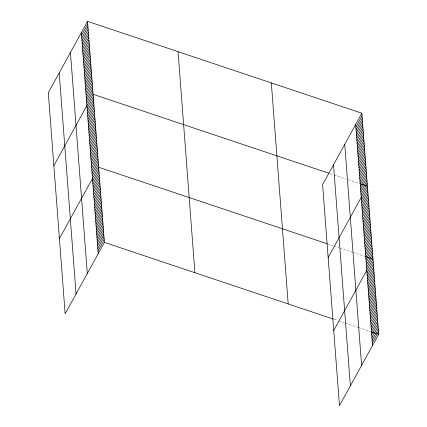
<?xml version="1.0" encoding="UTF-8"?>
<svg xmlns="http://www.w3.org/2000/svg" width="427" height="427" viewBox="0 0 427 427"><rect width="100%" height="100%" fill="white"/><g stroke="black" fill="none" stroke-linecap="round" stroke-linejoin="round"><path stroke-width="0.32" stroke-dasharray="2.13 1.6" d="M330.381 173.762L333.316 174.744M334.496 175.139L346.249 179.078M348.603 179.863L359.182 183.407M327.712 243.95L333.594 245.92M334.181 246.117L338.883 247.692M340.057 248.087L352.403 252.218M352.99 252.416L364.743 256.355M334.037 319.305L337.56 320.485M338.739 320.88L344.616 322.849M345.79 323.239L358.136 327.376M358.723 327.573L370.476 331.507"/><path stroke-width="0.64" d="M87.535 21.35L48.294 92.734L65.155 313.781L104.396 242.397L87.535 21.35L361.845 113.219L378.706 334.266L339.465 405.65L322.604 184.603L361.845 113.219M81.552 35.313L87.743 24.051M81.76 38.014L87.946 26.752M81.963 40.714L88.154 29.458M82.171 43.415L88.362 32.158M82.379 46.116L88.565 34.859M82.582 48.817L88.773 37.56M82.79 51.523L88.981 40.261M82.993 54.224L89.184 42.962M83.201 56.924L89.392 45.668M83.409 59.625L89.595 48.368M83.612 62.326L89.803 51.069M83.82 65.027L90.012 53.77M84.028 67.733L90.214 56.471M84.231 70.434L90.423 59.172M84.439 73.134L90.625 61.878M84.642 75.835L90.834 64.578M84.85 78.536L91.042 67.279M85.058 81.237L91.245 69.98M85.261 83.943L91.453 72.681M85.469 86.644L91.656 75.382M85.672 89.344L91.864 78.088M85.88 92.045L92.072 80.788M86.089 94.746L92.275 83.489M86.291 97.447L92.483 86.19M86.5 100.153L92.686 88.891M86.702 102.854L92.894 91.591M53.855 165.681L93.102 94.298L329.206 173.367M87.119 108.255L93.305 96.998M87.321 110.956L93.513 99.699M87.53 113.657L93.716 102.4M87.732 116.363L93.924 105.101M87.941 119.064L94.132 107.801M88.149 121.764L94.335 110.508M88.352 124.465L94.543 113.208M88.56 127.166L94.751 115.909M88.768 129.872L94.954 118.61M88.971 132.573L95.162 121.311M89.179 135.274L95.365 124.017M89.382 137.974L95.573 126.718M89.59 140.675L95.781 129.418M89.798 143.376L95.984 132.119M90.001 146.082L96.192 134.82M90.209 148.783L96.395 137.521M90.412 151.484L96.603 140.227M90.62 154.184L96.812 142.928M90.828 156.885L97.014 145.628M91.031 159.586L97.223 148.329M91.239 162.292L97.425 151.03M91.442 164.993L97.634 153.731M91.65 167.694L97.842 156.437M91.858 170.394L98.045 159.138M92.061 173.095L98.253 161.838M92.269 175.796L98.456 164.539M59.422 238.624L98.664 167.24L327.125 243.753M92.68 181.187L98.867 169.925M92.883 183.866L99.075 172.609M93.091 186.551L99.277 175.294M93.294 189.236L99.48 177.979M93.497 191.92L99.688 180.664M93.705 194.605L99.891 183.348M93.908 197.29L100.099 186.028M94.111 199.975L100.302 188.713M94.319 202.66L100.505 191.397M94.522 205.339L100.713 194.082M94.725 208.024L100.916 196.767M94.933 210.708L101.119 199.452M95.136 213.393L101.327 202.136M95.338 216.078L101.53 204.821M95.547 218.763L101.733 207.506M95.749 221.448L101.941 210.185M95.958 224.132L102.144 212.87M96.16 226.817L102.347 215.555M96.363 229.496L102.555 218.24M96.571 232.181L102.758 220.924M96.774 234.866L102.966 223.609M96.977 237.551L103.169 226.294M97.185 240.236L103.371 228.979M97.388 242.92L103.58 231.664M97.591 245.605L103.782 234.343M97.799 248.29L103.985 237.028M98.002 250.975L104.193 239.712M355.862 127.177L362.053 115.92M356.07 129.877L362.261 118.621M356.278 132.583L362.464 121.321M356.481 135.284L362.672 124.022M356.689 137.985L362.881 126.728M356.897 140.686L363.083 129.429M357.1 143.387L363.292 132.13M357.308 146.087L363.494 134.831M357.511 148.793L363.703 137.531M357.719 151.494L363.911 140.232M357.927 154.195L364.114 142.938M358.13 156.896L364.322 145.639M358.338 159.597L364.525 148.34M358.541 162.297L364.733 151.041M358.749 165.003L364.941 153.741M358.958 167.704L365.144 156.442M359.16 170.405L365.352 159.148M359.369 173.106L365.555 161.849M359.571 175.807L365.763 164.55M359.78 178.507L365.971 167.251M359.988 181.213L366.174 169.951M360.191 183.914L366.382 172.657M360.399 186.615L366.585 175.358M360.601 189.316L366.793 178.059M360.81 192.017L367.001 180.76M361.018 194.723L367.204 183.461M328.166 257.55L367.412 186.161L359.769 183.605M361.429 200.124L367.615 188.867M361.632 202.825L367.823 191.568M361.84 205.526L368.031 194.269M362.048 208.227L368.234 196.97M362.251 210.933L368.442 199.671M362.459 213.633L368.65 202.371M362.667 216.334L368.853 205.077M362.87 219.035L369.061 207.778M363.078 221.736L369.264 210.479M363.281 224.437L369.472 213.18M363.489 227.143L369.681 215.881M363.697 229.843L369.883 218.581M363.9 232.544L370.092 221.287M364.108 235.245L370.294 223.988M364.311 237.946L370.503 226.689M364.519 240.647L370.711 229.39M364.727 243.353L370.914 232.091M364.93 246.053L371.122 234.791M365.138 248.754L371.325 237.497M365.341 251.455L371.533 240.198M365.549 254.156L371.741 242.899M365.758 256.857L371.944 245.6M365.96 259.563L372.152 248.3M366.169 262.263L372.355 251.001M366.371 264.964L372.563 253.707M366.579 267.665L372.771 256.408M333.733 330.493L372.974 259.109L365.336 256.552M366.99 273.05L373.182 261.794M367.193 275.735L373.385 264.478M367.401 278.42L373.588 267.163M367.604 281.105L373.796 269.848M367.807 283.79L373.999 272.527M368.015 286.474L374.201 275.212M368.218 289.159L374.41 277.897M368.426 291.838L374.612 280.582M368.629 294.523L374.821 283.266M368.832 297.208L375.023 285.951M369.04 299.893L375.226 288.636M369.243 302.578L375.434 291.321M369.446 305.262L375.637 294.006M369.654 307.947L375.84 296.685M369.857 310.632L376.048 299.37M370.06 313.311L376.251 302.054M370.268 315.996L376.454 304.739M370.471 318.681L376.662 307.424M370.673 321.366L376.865 310.109M370.882 324.05L377.068 312.794M371.084 326.735L377.276 315.478M371.293 329.42L377.479 318.158M371.495 332.105L377.687 320.842M371.698 334.789L377.89 323.527M371.906 337.469L378.092 326.212M372.109 340.154L378.301 328.897M372.312 342.838L378.503 331.582M104.396 242.397L333.444 319.108M371.068 331.704L378.706 334.266M355.659 124.476L372.52 345.523M344.749 144.315L361.61 365.368M333.514 164.763L350.37 385.811M271.326 82.902L288.188 303.949M178.059 51.667L194.92 272.714M81.349 32.607L98.205 253.654M70.439 52.452L87.3 273.499M59.198 72.894L76.059 293.941"/></g></svg>
